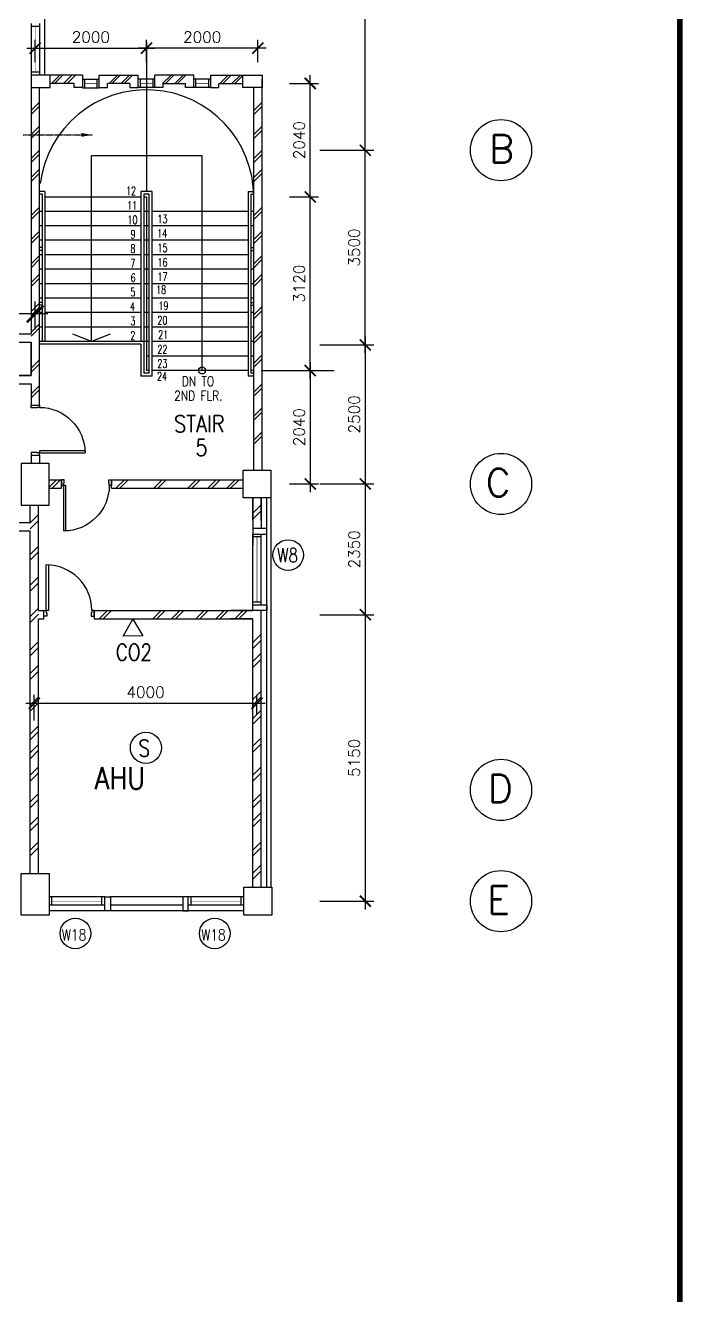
# Model space of a CAD drawing. Extents: x 2266480 to 2632177, y -858634 to -757244.
# Drawn here: x 2396344 to 2408147, y -791515 to -768681 of the extents above; entities that cross this region are included whole.
import ezdxf

# ---------------------------------------------------------------- set-up
doc = ezdxf.new("R2010")
doc.units = 0
doc.header["$LTSCALE"] = 10
doc.header["$MEASUREMENT"] = 0
doc.linetypes.add('DASHDOT', pattern=[1, 0.5, -0.25, 0, -0.25])
doc.linetypes.add('DIVIDE', pattern=[1.25, 0.5, -0.25, 0, -0.25, 0, -0.25])
doc.layers.get('0').update_dxf_attribs({"linetype": 'CONTINUOUS'})
doc.layers.get('DEFPOINTS').update_dxf_attribs({"linetype": 'CONTINUOUS'})
for name, color, linetype in [('-FF', 240, 'CONTINUOUS'), ('COL', 3, 'CONTINUOUS'), ('DIM', 7, 'CONTINUOUS'), ('DR', 7, 'CONTINUOUS'), ('GRID-T', 7, 'CONTINUOUS'), ('H', 1, 'CONTINUOUS'), ('hatch', 7, 'CONTINUOUS'), ('LINE', 7, 'CONTINUOUS'), ('PL', 5, 'CONTINUOUS'), ('stair', 7, 'CONTINUOUS'), ('T50', 4, 'CONTINUOUS'), ('WALL', 2, 'CONTINUOUS'), ('WIN', 5, 'CONTINUOUS'), ('WIN-T', 7, 'CONTINUOUS'), ('WP', 50, 'DIVIDE')]:
    doc.layers.add(name, color=color, linetype=linetype)
doc.styles.add('E', font='ROMANS.SHX', dxfattribs={"width": 0.9})
doc.styles.add('ROMANS', font='romans')
doc.styles.get("Standard").update_dxf_attribs({"font": 'ROMANS.SHX'})
doc.dimstyles.new('STANDARD$0', dxfattribs={"dimscale": 0, "dimtxt": 8, "dimasz": 6, "dimexe": 1, "dimexo": 1, "dimgap": 3, "dimtad": 1, "dimdec": 0, "dimlfac": -1, "dimrnd": 1, "dimzin": 0, "dimdsep": 46, "dimtxsty": 'Standard', "dimcen": 0, "dimclrd": 5, "dimclre": 250, "dimadec": 0, "dimazin": 0, "dimtfac": 1, "dimtdec": 4, "dimtofl": 0, "dimtmove": 0, "dimatfit": 3, "dimfxl": 1, "dimtolj": 1, "dimtzin": 0, "dimarcsym": 0})

# ---------------------------------------------------------------- blocks, each defined once
blk = doc.blocks.new('_ARCHTICK')
at = {"color": 0, "linetype": 'ByBlock', "const_width": 0.15}
blk.add_lwpolyline([(-0.5, -0.5), (0.5, 0.5)], dxfattribs=at)
blk = doc.blocks.new('*D298')
at = {"layer": 'DEFPOINTS', "color": 0, "transparency": 16777216}
for p in [(2401481, -779274), (2401481, -784424), (2402449, -784424)]:
    blk.add_point(p, dxfattribs=at)
at = {"layer": 'DIM', "color": 7, "lineweight": -2, "transparency": 16777216}
for p, q in [((2401631, -779274), (2402599, -779274)), ((2402449, -779124), (2402449, -784574)), ((2401631, -784424), (2402599, -784424))]:
    blk.add_line(p, q, dxfattribs=at)
at = {"layer": 'DIM', "color": 7, "lineweight": -2, "transparency": 16777216, "xscale": 200, "yscale": 200, "zscale": 200}
for p, rotation in [((2402449, -779274), 90), ((2402449, -784424), 270)]:
    blk.add_blockref('_ARCHTICK', p, dxfattribs=dict(at, rotation=rotation))
at = {"layer": 'DIM', "color": 7, "transparency": 16777216, "insert": (2402249, -781849), "char_height": 200, "attachment_point": 5, "rotation": 90, "style": 'ROMANS'}
blk.add_mtext('\\A1;5150', dxfattribs=at)
blk = doc.blocks.new('*D299')
at = {"layer": 'DEFPOINTS', "color": 0, "transparency": 16777216}
for p in [(2400940, -771764), (2401460, -771764), (2400940, -774884)]:
    blk.add_point(p, dxfattribs=at)
at = {"layer": 'DIM', "color": 7, "lineweight": -2, "transparency": 16777216}
for p, q in [((2401090, -771764), (2401610, -771764)), ((2401460, -775034), (2401460, -771614)), ((2401090, -774884), (2401610, -774884))]:
    blk.add_line(p, q, dxfattribs=at)
at = {"layer": 'DIM', "color": 7, "lineweight": -2, "transparency": 16777216, "xscale": 200, "yscale": 200, "zscale": 200}
for p, rotation in [((2401460, -771764), 90), ((2401460, -774884), 270)]:
    blk.add_blockref('_ARCHTICK', p, dxfattribs=dict(at, rotation=rotation))
at = {"layer": 'DIM', "color": 7, "transparency": 16777216, "insert": (2401260, -773324), "char_height": 200, "attachment_point": 5, "rotation": 90, "style": 'ROMANS'}
blk.add_mtext('\\A1;3120', dxfattribs=at)
blk = doc.blocks.new('*D300')
at = {"layer": 'DEFPOINTS', "color": 0, "transparency": 16777216}
for p in [(2400940, -769724), (2401460, -769724), (2400940, -771764)]:
    blk.add_point(p, dxfattribs=at)
at = {"layer": 'DIM', "color": 7, "lineweight": -2, "transparency": 16777216}
for p, q in [((2401090, -769724), (2401610, -769724)), ((2401460, -771914), (2401460, -769574)), ((2401090, -771764), (2401610, -771764))]:
    blk.add_line(p, q, dxfattribs=at)
at = {"layer": 'DIM', "color": 7, "lineweight": -2, "transparency": 16777216, "xscale": 200, "yscale": 200, "zscale": 200}
for p, rotation in [((2401460, -769724), 90), ((2401460, -771764), 270)]:
    blk.add_blockref('_ARCHTICK', p, dxfattribs=dict(at, rotation=rotation))
at = {"layer": 'DIM', "color": 7, "transparency": 16777216, "insert": (2401260, -770744), "char_height": 200, "attachment_point": 5, "rotation": 90, "style": 'ROMANS'}
blk.add_mtext('\\A1;2040', dxfattribs=at)
blk = doc.blocks.new('*D301')
at = {"layer": 'DEFPOINTS', "color": 0, "transparency": 16777216}
for p in [(2400940, -774884), (2400940, -776924), (2401460, -776924)]:
    blk.add_point(p, dxfattribs=at)
at = {"layer": 'DIM', "color": 7, "lineweight": -2, "transparency": 16777216}
for p, q in [((2401460, -774734), (2401460, -777074)), ((2401090, -774884), (2401610, -774884)), ((2401090, -776924), (2401610, -776924))]:
    blk.add_line(p, q, dxfattribs=at)
at = {"layer": 'DIM', "color": 7, "lineweight": -2, "transparency": 16777216, "xscale": 200, "yscale": 200, "zscale": 200}
for p, rotation in [((2401460, -774884), 90), ((2401460, -776924), 270)]:
    blk.add_blockref('_ARCHTICK', p, dxfattribs=dict(at, rotation=rotation))
at = {"layer": 'DIM', "color": 7, "transparency": 16777216, "insert": (2401260, -775904), "char_height": 200, "attachment_point": 5, "rotation": 90, "style": 'ROMANS'}
blk.add_mtext('\\A1;2040', dxfattribs=at)
blk = doc.blocks.new('*D302')
at = {"layer": 'DEFPOINTS', "color": 0, "transparency": 16777216}
for p in [(2401481, -774424), (2401481, -776924), (2402449, -776924)]:
    blk.add_point(p, dxfattribs=at)
at = {"layer": 'DIM', "color": 7, "lineweight": -2, "transparency": 16777216}
for p, q in [((2402449, -774274), (2402449, -777074)), ((2401631, -774424), (2402599, -774424)), ((2401631, -776924), (2402599, -776924))]:
    blk.add_line(p, q, dxfattribs=at)
at = {"layer": 'DIM', "color": 7, "lineweight": -2, "transparency": 16777216, "xscale": 200, "yscale": 200, "zscale": 200}
for p, rotation in [((2402449, -774424), 90), ((2402449, -776924), 270)]:
    blk.add_blockref('_ARCHTICK', p, dxfattribs=dict(at, rotation=rotation))
at = {"layer": 'DIM', "color": 7, "transparency": 16777216, "insert": (2402249, -775674), "char_height": 200, "attachment_point": 5, "rotation": 90, "style": 'ROMANS'}
blk.add_mtext('\\A1;2500', dxfattribs=at)
blk = doc.blocks.new('*D303')
at = {"layer": 'DEFPOINTS', "color": 0, "transparency": 16777216}
for p in [(2401481, -764924), (2402449, -764924), (2401481, -770924)]:
    blk.add_point(p, dxfattribs=at)
at = {"layer": 'DIM', "color": 7, "lineweight": -2, "transparency": 16777216}
for p, q in [((2401631, -764924), (2402599, -764924)), ((2402449, -771074), (2402449, -764774)), ((2401631, -770924), (2402599, -770924))]:
    blk.add_line(p, q, dxfattribs=at)
at = {"layer": 'DIM', "color": 7, "lineweight": -2, "transparency": 16777216, "xscale": 200, "yscale": 200, "zscale": 200}
for p, rotation in [((2402449, -764924), 90), ((2402449, -770924), 270)]:
    blk.add_blockref('_ARCHTICK', p, dxfattribs=dict(at, rotation=rotation))
at = {"layer": 'DIM', "color": 7, "transparency": 16777216, "insert": (2402249, -767924), "char_height": 200, "attachment_point": 5, "rotation": 90, "style": 'ROMANS'}
blk.add_mtext('\\A1;6000', dxfattribs=at)
blk = doc.blocks.new('*D304')
at = {"layer": 'DEFPOINTS', "color": 0, "transparency": 16777216}
for p in [(2401481, -770924), (2402449, -770924), (2401481, -774424)]:
    blk.add_point(p, dxfattribs=at)
at = {"layer": 'DIM', "color": 7, "lineweight": -2, "transparency": 16777216}
for p, q in [((2402449, -774574), (2402449, -770774)), ((2401631, -770924), (2402599, -770924)), ((2401631, -774424), (2402599, -774424))]:
    blk.add_line(p, q, dxfattribs=at)
at = {"layer": 'DIM', "color": 7, "lineweight": -2, "transparency": 16777216, "xscale": 200, "yscale": 200, "zscale": 200}
for p, rotation in [((2402449, -770924), 90), ((2402449, -774424), 270)]:
    blk.add_blockref('_ARCHTICK', p, dxfattribs=dict(at, rotation=rotation))
at = {"layer": 'DIM', "color": 7, "transparency": 16777216, "insert": (2402249, -772674), "char_height": 200, "attachment_point": 5, "rotation": 90, "style": 'ROMANS'}
blk.add_mtext('\\A1;3500', dxfattribs=at)
blk = doc.blocks.new('*D124')
at = {"layer": 'DEFPOINTS', "color": 0, "transparency": 16777216}
for p in [(2401481, -776924), (2401481, -779274), (2402449, -779274)]:
    blk.add_point(p, dxfattribs=at)
at = {"layer": 'DIM', "color": 7, "lineweight": -2, "transparency": 16777216}
for p, q in [((2402449, -776774), (2402449, -779424)), ((2401631, -776924), (2402599, -776924)), ((2401631, -779274), (2402599, -779274))]:
    blk.add_line(p, q, dxfattribs=at)
at = {"layer": 'DIM', "color": 7, "lineweight": -2, "transparency": 16777216, "xscale": 200, "yscale": 200, "zscale": 200}
for p, rotation in [((2402449, -776924), 90), ((2402449, -779274), 270)]:
    blk.add_blockref('_ARCHTICK', p, dxfattribs=dict(at, rotation=rotation))
at = {"layer": 'DIM', "color": 7, "transparency": 16777216, "insert": (2402249, -778099), "char_height": 200, "attachment_point": 5, "rotation": 90, "style": 'ROMANS'}
blk.add_mtext('\\A1;2350', dxfattribs=at)
blk = doc.blocks.new('*D162')
at = {"layer": 'DEFPOINTS', "color": 0, "transparency": 16777216}
for p in [(2398519, -769091), (2398519, -769494), (2400519, -769494)]:
    blk.add_point(p, dxfattribs=at)
at = {"layer": 'DIM', "color": 7, "lineweight": -2, "transparency": 16777216}
for p, q in [((2398519, -769344), (2398519, -768941)), ((2400519, -769344), (2400519, -768941)), ((2400669, -769091), (2398369, -769091))]:
    blk.add_line(p, q, dxfattribs=at)
at = {"layer": 'DIM', "color": 7, "lineweight": -2, "transparency": 16777216, "xscale": 200, "yscale": 200, "zscale": 200}
for p, rotation in [((2398519, -769091), 180.0000000117394), ((2400519, -769091), 1.173932950848666e-08)]:
    blk.add_blockref('_ARCHTICK', p, dxfattribs=dict(at, rotation=rotation))
at = {"layer": 'DIM', "color": 7, "transparency": 16777216, "insert": (2399519, -768891), "char_height": 200, "attachment_point": 5, "rotation": 0, "style": 'ROMANS'}
blk.add_mtext('\\A1;2000', dxfattribs=at)
blk = doc.blocks.new('*D163')
at = {"layer": 'DEFPOINTS', "color": 0, "transparency": 16777216}
for p in [(2398519, -769091), (2396519, -769494), (2398519, -769494)]:
    blk.add_point(p, dxfattribs=at)
at = {"layer": 'DIM', "color": 7, "lineweight": -2, "transparency": 16777216}
for p, q in [((2396519, -769344), (2396519, -768941)), ((2398519, -769344), (2398519, -768941)), ((2396369, -769091), (2398669, -769091))]:
    blk.add_line(p, q, dxfattribs=at)
at = {"layer": 'DIM', "color": 7, "lineweight": -2, "transparency": 16777216, "xscale": 200, "yscale": 200, "zscale": 200, "rotation": 180}
blk.add_blockref('_ARCHTICK', (2396519, -769091), dxfattribs=at)
at = {"layer": 'DIM', "color": 7, "lineweight": -2, "transparency": 16777216, "xscale": 200, "yscale": 200, "zscale": 200}
blk.add_blockref('_ARCHTICK', (2398519, -769091), dxfattribs=at)
at = {"layer": 'DIM', "color": 7, "transparency": 16777216, "insert": (2397519, -768891), "char_height": 200, "attachment_point": 5, "style": 'ROMANS'}
blk.add_mtext('\\A1;2000', dxfattribs=at)
blk = doc.blocks.new('d900-1b1')
at = {"layer": 'DR'}
for p, q in [((40, 100), (40, 920)), ((80, 919), (80, 100)), ((0, 0), (0, 100)), ((0, 100), (40, 100)), ((50, 0), (0, 0)), ((80, 100), (40, 100)), ((40, 100), (40, 60)), ((40, 60), (50, 60)), ((50, 60), (50, 0)), ((860, 60), (850, 60)), ((850, 60), (850, 0)), ((850, 0), (900, 0)), ((860, 100), (860, 60)), ((900, 100), (860, 100)), ((900, 0), (900, 100))]:
    blk.add_line(p, q, dxfattribs=at)
blk.add_arc((40, 100), 820, 0, 90, dxfattribs=at)
blk = doc.blocks.new('*D227')
at = {"layer": 'DEFPOINTS', "color": 0, "transparency": 16777216}
for p in [(2396502, -780868), (2396502, -781325), (2400502, -781211)]:
    blk.add_point(p, dxfattribs=at)
at = {"layer": 'DIM', "color": 7, "lineweight": -2, "transparency": 16777216}
for p, q in [((2400652, -780868), (2396352, -780868)), ((2396502, -781175), (2396502, -780718)), ((2400502, -781061), (2400502, -780718))]:
    blk.add_line(p, q, dxfattribs=at)
at = {"layer": 'DIM', "color": 7, "lineweight": -2, "transparency": 16777216, "xscale": 200, "yscale": 200, "zscale": 200, "rotation": 180}
blk.add_blockref('_ARCHTICK', (2396502, -780868), dxfattribs=at)
at = {"layer": 'DIM', "color": 7, "lineweight": -2, "transparency": 16777216, "xscale": 200, "yscale": 200, "zscale": 200}
blk.add_blockref('_ARCHTICK', (2400502, -780868), dxfattribs=at)
at = {"layer": 'DIM', "color": 7, "transparency": 16777216, "insert": (2398502, -780668), "char_height": 200, "attachment_point": 5, "style": 'ROMANS'}
blk.add_mtext('\\A1;4000', dxfattribs=at)
blk = doc.blocks.new('DR-900-B')
at = {"layer": 'DR'}
for p, q in [((0, 900), (-150, 900)), ((-150, 900), (-150, 860)), ((-150, 860), (-110, 860)), ((-110, 860), (-110, 850)), ((-110, 850), (0, 850)), ((0, 850), (0, 900)), ((-150, 40), (-970, 40)), ((-969, 80), (-150, 80)), ((-150, 80), (-150, 40)), ((-150, 40), (-110, 40)), ((-150, 0), (-150, 40)), ((0, 0), (-150, 0)), ((-110, 50), (0, 50)), ((-110, 40), (-110, 50)), ((0, 50), (0, 0))]:
    blk.add_line(p, q, dxfattribs=at)
blk.add_arc((-150, 40), 820, 90, 180, dxfattribs=at)
blk = doc.blocks.new('*D458')
at = {"layer": 'DEFPOINTS', "color": 0, "transparency": 16777216}
for p in [(2394369, -773868), (2394369, -774374), (2396519, -774374)]:
    blk.add_point(p, dxfattribs=at)
at = {"layer": 'DIM', "color": 7, "lineweight": -2, "transparency": 16777216}
for p, q in [((2394369, -774149), (2394369, -773643)), ((2396519, -774149), (2396519, -773643)), ((2396744, -773868), (2394144, -773868))]:
    blk.add_line(p, q, dxfattribs=at)
at = {"layer": 'DIM', "color": 7, "lineweight": -2, "transparency": 16777216, "xscale": 300, "yscale": 300, "zscale": 300, "rotation": 180}
blk.add_blockref('_ARCHTICK', (2394369, -773868), dxfattribs=at)
at = {"layer": 'DIM', "color": 7, "lineweight": -2, "transparency": 16777216, "xscale": 300, "yscale": 300, "zscale": 300}
blk.add_blockref('_ARCHTICK', (2396519, -773868), dxfattribs=at)
at = {"layer": 'DIM', "color": 7, "transparency": 16777216, "insert": (2395444, -773568), "char_height": 300, "attachment_point": 5, "style": 'ROMANS'}
blk.add_mtext('\\A1;2150', dxfattribs=at)
blk = doc.blocks.new('A$C158D7994')
at = {"layer": 'WP', "linetype": 'DASHDOT'}
blk.add_line((70860, -1075), (72104, -1075), dxfattribs=at)
blk.add_solid([(71904, -1042), (71904, -1109), (72104, -1075)], dxfattribs=at)
blk = doc.blocks.new('SMOKE DETECTOR')
at = {"layer": '-FF'}
blk.add_circle((0, 0), 280, dxfattribs=at)
at = {"layer": '-FF', "color": 3, "style": 'E', "width": 0.8}
blk.add_text('S', height=300, dxfattribs=at).set_placement((-132, -156))

msp = doc.modelspace()

# ---------------------------------------------------------------- linework, layer by layer
at = {"layer": '-FF', "color": 0}
msp.add_lwpolyline([(2398450.6, -779657.4), (2398097.8, -779661.5), (2398270.6, -779353.9)], close=True, dxfattribs=at)
at = {"color": 0}
for p, q in [((2396694.4, -769574.1), (2396694.4, -765174.1)), ((2400677.4, -784174.1), (2400677.4, -777174.1)), ((2400269.4, -784599.1), (2396769.4, -784599.1))]:
    msp.add_line(p, q, dxfattribs=at)
at = {"layer": 'COL', "color": 0}
for points in [[(2396787.4, -769574.1), (2396444.4, -769574.1), (2396444.4, -769799.1), (2396787.4, -769799.1)], [(2396787.4, -769574.1), (2396444.4, -769574.1), (2396444.4, -769799.1), (2396787.4, -769799.1)], [(2400251.4, -769574.1), (2400594.4, -769574.1), (2400594.4, -769799.1), (2400251.4, -769799.1)], [(2396769.4, -777307.2), (2396769.4, -776557.2), (2396269.4, -776557.2), (2396269.4, -777307.2)], [(2400252.4, -776674.1), (2400752.4, -776674.1), (2400752.4, -777174.1), (2400252.4, -777174.1)], [(2396269.4, -784674.1), (2396269.4, -783924.1), (2396769.4, -783924.1), (2396769.4, -784674.1)], [(2400269.4, -784174.1), (2400769.4, -784174.1), (2400769.4, -784674.1), (2400269.4, -784674.1)]]:
    msp.add_lwpolyline(points, close=True, dxfattribs=at)
at = {"layer": 'GRID-T', "color": 0}
for centre in [(2404886, -770924.1), (2404886, -776924.1), (2404886, -782424.1), (2404886, -784424.1)]:
    msp.add_circle(centre, 550, dxfattribs=at)
at = {"layer": 'H', "color": 0}
for p, q in [((2396813.4, -769724.1), (2396963.4, -769574.1)), ((2396865, -769724.1), (2397015, -769574.1)), ((2397030.1, -769726.3), (2397180.1, -769576.3)), ((2397091.9, -769726.3), (2397241.9, -769576.3)), ((2397846.6, -769724.1), (2397996.6, -769574.1)), ((2397898.2, -769724.1), (2398048.2, -769574.1)), ((2398063.3, -769726.3), (2398213.3, -769576.3)), ((2398114.9, -769726.3), (2398264.9, -769576.3)), ((2398809.1, -769724.1), (2398959.1, -769574.1)), ((2398860.7, -769724.1), (2399010.7, -769574.1)), ((2399025.8, -769726.3), (2399175.8, -769576.3)), ((2399077.4, -769726.3), (2399227.4, -769576.3)), ((2399837.7, -769724.1), (2399987.7, -769574.1)), ((2399889.4, -769724.1), (2400039.4, -769574.1)), ((2400054.4, -769726.3), (2400204.4, -769576.3)), ((2400106.1, -769726.3), (2400256.1, -769576.3)), ((2396901.5, -776849.1), (2396769.4, -776981.2)), ((2396972.2, -776849.1), (2396822.2, -776999.1)), ((2398120.7, -776849.1), (2397970.7, -776999.1)), ((2398191.4, -776849.1), (2398041.4, -776999.1)), ((2398799, -776849.1), (2398649, -776999.1)), ((2398869.7, -776849.1), (2398719.7, -776999.1)), ((2399412.2, -776849.1), (2399262.2, -776999.1)), ((2399482.9, -776849.1), (2399332.9, -776999.1)), ((2397820.6, -779199.1), (2397670.6, -779349.1)), ((2397891.3, -779199.1), (2397741.3, -779349.1)), ((2399556.1, -779199.1), (2399406.1, -779349.1)), ((2399626.8, -779199.1), (2399476.8, -779349.1))]:
    msp.add_line(p, q, dxfattribs=at)
at = {"layer": 'hatch', "color": 0}
for p, q in [((2396594.4, -770058.6), (2396444.4, -770208.6)), ((2396594.4, -770130.2), (2396444.4, -770280.2)), ((2400594.4, -770058.6), (2400444.4, -770208.6)), ((2400594.4, -770130.2), (2400444.4, -770280.2)), ((2396594.4, -770492.6), (2396444.4, -770642.6)), ((2396594.4, -770564.2), (2396444.4, -770714.2)), ((2400594.4, -770492.6), (2400444.4, -770642.6)), ((2400594.4, -770564.2), (2400444.4, -770714.2)), ((2396594.4, -770925.5), (2396444.4, -771075.5)), ((2396594.4, -770997.1), (2396444.4, -771147.1)), ((2400594.4, -770925.5), (2400444.4, -771075.5)), ((2400594.4, -770997.1), (2400444.4, -771147.1)), ((2396594.4, -771266.3), (2396444.4, -771416.3)), ((2400594.4, -771266.3), (2400444.4, -771416.3)), ((2396594.4, -771337.9), (2396444.4, -771487.9)), ((2400594.4, -771337.9), (2400444.4, -771487.9)), ((2396594.4, -771947.6), (2396444.4, -772097.6)), ((2400594.4, -771947.6), (2400444.4, -772097.6)), ((2396594.4, -772019.2), (2396444.4, -772169.2)), ((2400594.4, -772019.2), (2400444.4, -772169.2)), ((2396594.4, -772381.6), (2396444.4, -772531.6)), ((2396594.4, -772453.2), (2396444.4, -772603.2)), ((2400594.4, -772381.6), (2400444.4, -772531.6)), ((2400594.4, -772453.2), (2400444.4, -772603.2)), ((2396594.4, -772814.5), (2396444.4, -772964.5)), ((2396594.4, -772886.1), (2396444.4, -773036.1)), ((2400594.4, -772814.5), (2400444.4, -772964.5)), ((2400594.4, -772886.1), (2400444.4, -773036.1)), ((2396594.4, -773155.3), (2396444.4, -773305.3)), ((2400594.4, -773155.3), (2400444.4, -773305.3)), ((2396594.4, -773226.9), (2396444.4, -773376.9)), ((2400594.4, -773226.9), (2400444.4, -773376.9)), ((2396594.4, -773672.2), (2396444.4, -773822.2)), ((2396594.4, -773743.8), (2396444.4, -773893.8)), ((2400594.4, -773735.6), (2400444.4, -773885.6)), ((2400594.4, -773807.2), (2400444.4, -773957.2)), ((2396594.4, -774048.3), (2396444.4, -774198.3)), ((2396594.4, -774119.9), (2396444.4, -774269.9)), ((2400594.4, -774169.6), (2400444.4, -774319.6)), ((2400594.4, -774241.2), (2400444.4, -774391.2)), ((2396594.4, -774691.8), (2396444.4, -774841.8)), ((2400594.4, -774602.5), (2400444.4, -774752.5)), ((2400594.4, -774674.1), (2400444.4, -774824.1)), ((2396594.4, -774763.4), (2396444.4, -774913.4)), ((2396594.4, -775154.9), (2396444.4, -775304.9)), ((2400594.4, -775122.6), (2400444.4, -775272.6)), ((2400594.4, -775194.2), (2400444.4, -775344.2)), ((2396594.4, -775226.6), (2396444.4, -775376.6)), ((2400594.4, -775556.6), (2400444.4, -775706.6)), ((2400594.4, -775628.2), (2400444.4, -775778.2)), ((2400594.4, -775989.5), (2400444.4, -776139.5)), ((2400594.4, -776061.1), (2400444.4, -776211.1)), ((2399772.4, -776849.1), (2399622.4, -776999.1)), ((2399844, -776849.1), (2399694, -776999.1)), ((2400108.8, -776849.1), (2399958.8, -776999.1)), ((2400180.4, -776849.1), (2400030.4, -776999.1)), ((2396577.4, -777473.3), (2396427.4, -777623.3)), ((2400427.4, -777449.1), (2400577.4, -777299.1)), ((2400427.4, -777555.2), (2400577.4, -777405.2)), ((2396577.4, -777579.3), (2396427.4, -777729.3)), ((2396577.4, -778041), (2396427.4, -778191)), ((2396577.4, -778147.1), (2396427.4, -778297.1)), ((2396577.4, -778596.2), (2396427.4, -778746.2)), ((2396577.4, -778702.3), (2396427.4, -778852.3)), ((2396577.4, -779158.8), (2396427.4, -779308.8)), ((2396577.4, -779264.9), (2396427.4, -779414.9)), ((2398780.8, -779199.1), (2398630.8, -779349.1)), ((2398852.5, -779199.1), (2398702.5, -779349.1)), ((2399117.2, -779199.1), (2398967.2, -779349.1)), ((2399188.9, -779199.1), (2399038.9, -779349.1)), ((2399916.3, -779199.1), (2399766.3, -779349.1)), ((2399987.9, -779199.1), (2399837.9, -779349.1)), ((2400252.7, -779199.1), (2400102.7, -779349.1)), ((2400324.3, -779199.1), (2400174.3, -779349.1)), ((2396577.4, -779758.1), (2396427.4, -779908.1)), ((2400577.4, -779626.4), (2400427.4, -779776.4)), ((2400577.4, -779732.4), (2400427.4, -779882.4)), ((2396577.4, -779864.2), (2396427.4, -780014.2)), ((2400577.4, -779968), (2400427.4, -780118)), ((2396577.4, -780184.5), (2396427.4, -780334.5)), ((2400577.4, -780074.1), (2400427.4, -780224.1)), ((2396577.4, -780290.6), (2396427.4, -780440.6)), ((2400577.4, -780647), (2400427.4, -780797)), ((2396577.4, -780750.9), (2396427.4, -780900.9)), ((2396577.4, -780856.9), (2396427.4, -781006.9)), ((2400577.4, -780753.1), (2400427.4, -780903.1)), ((2400577.4, -780988.7), (2400427.4, -781138.7)), ((2400577.4, -781094.8), (2400427.4, -781244.8)), ((2396577.4, -781270), (2396427.4, -781420)), ((2396577.4, -781376.1), (2396427.4, -781526.1)), ((2396577.4, -781606.6), (2396427.4, -781756.6)), ((2400577.4, -781489.9), (2400427.4, -781639.9)), ((2400577.4, -781595.9), (2400427.4, -781745.9)), ((2396577.4, -781712.7), (2396427.4, -781862.7)), ((2396577.4, -782009), (2396427.4, -782159)), ((2400577.4, -782009), (2400427.4, -782159)), ((2396577.4, -782115.1), (2396427.4, -782265.1)), ((2400577.4, -782115.1), (2400427.4, -782265.1)), ((2396577.4, -782490.9), (2396427.4, -782640.9)), ((2400577.4, -782490.9), (2400427.4, -782640.9)), ((2396577.4, -782597), (2396427.4, -782747)), ((2400577.4, -782597), (2400427.4, -782747)), ((2396577.4, -782902.6), (2396427.4, -783052.6)), ((2400577.4, -782832.6), (2400427.4, -782982.6)), ((2400577.4, -782938.6), (2400427.4, -783088.6)), ((2396577.4, -783008.7), (2396427.4, -783158.7)), ((2396427.4, -783505.1), (2396577.4, -783355.1)), ((2400427.4, -783505.1), (2400577.4, -783355.1)), ((2396427.4, -783611.2), (2396577.4, -783461.2)), ((2400427.4, -783611.2), (2400577.4, -783461.2)), ((2400427.4, -783923.1), (2400577.4, -783773.1)), ((2400427.4, -784029.2), (2400577.4, -783879.2))]:
    msp.add_line(p, q, dxfattribs=at)
at = {"layer": 'LINE', "color": 0}
msp.add_line((2400752.4, -777174.1), (2400752.4, -784174.1), dxfattribs=at)
at = {"layer": 'PL', "color": 0}
for p, q in [((2397369.4, -769649.1), (2397669.4, -769649.1)), ((2397407.4, -769649.1), (2397407.4, -769799.1)), ((2398669.4, -769649.1), (2398369.4, -769649.1)), ((2398407.4, -769649.1), (2398407.4, -769799.1)), ((2398631.4, -769649.1), (2398631.4, -769799.1)), ((2399669.4, -769649.1), (2399369.4, -769649.1)), ((2399631.4, -769649.1), (2399631.4, -769799.1)), ((2397369.4, -769800.5), (2397669.4, -769800.5)), ((2398669.4, -769799.1), (2398369.4, -769799.1)), ((2399669.4, -769799.1), (2399369.4, -769799.1))]:
    msp.add_line(p, q, dxfattribs=at)
at = {"layer": 'PL', "color": 0, "ltscale": 2, "const_width": 100}
msp.add_lwpolyline([(2337081.9, -847288.2), (2408097.1, -847288.2), (2408097.1, -757293.9), (2337081.9, -757293.9)], close=True, dxfattribs=at)
at = {"layer": 'stair', "color": 0}
for p, q in [((2398519.4, -768990.6), (2398519.4, -771664.1)), ((2397531.9, -774364.1), (2397531.9, -771028)), ((2399516, -771028), (2397531.9, -771028)), ((2399516, -774884.1), (2399516, -771028)), ((2396694.4, -771664.1), (2396594.4, -771664.1)), ((2396644.4, -771714.1), (2396594.4, -771714.1)), ((2396644.4, -771714.1), (2396644.4, -774364.1)), ((2396694.4, -771664.1), (2396694.4, -774364.1)), ((2396694.4, -771764.1), (2398419.4, -771764.1)), ((2398419.4, -771664.1), (2398419.4, -774364.1)), ((2398619.4, -771664.1), (2398419.4, -771664.1)), ((2398469.4, -771714.1), (2398469.4, -774364.1)), ((2398569.4, -771714.1), (2398469.4, -771714.1)), ((2398469.4, -771764.1), (2398519.4, -771764.1)), ((2398519.4, -771764.1), (2398519.4, -773563.4)), ((2398519.4, -771764.1), (2398519.4, -774884.1)), ((2398569.4, -774934.1), (2398569.4, -771714.1)), ((2398619.4, -774984.1), (2398619.4, -771664.1)), ((2400344.4, -771664.1), (2400444.4, -771664.1)), ((2400344.4, -771664.1), (2400344.4, -774984.1)), ((2400394.4, -771714.1), (2400444.4, -771714.1)), ((2400394.4, -771714.1), (2400394.4, -774934.1)), ((2396644.4, -772024.1), (2396594.4, -772024.1)), ((2398419.4, -772024.1), (2396694.4, -772024.1)), ((2398519.4, -772024.1), (2398469.4, -772024.1)), ((2398569.4, -772024.1), (2398519.4, -772024.1)), ((2398569.4, -772024.1), (2398519.4, -772024.1)), ((2400344.4, -772024.1), (2398619.4, -772024.1)), ((2400444.4, -772024.1), (2400394.4, -772024.1)), ((2396644.4, -772284.1), (2396594.4, -772284.1)), ((2398419.4, -772284.1), (2396694.4, -772284.1)), ((2398519.4, -772284.1), (2398469.4, -772284.1)), ((2398569.4, -772284.1), (2398519.4, -772284.1)), ((2398569.4, -772284.1), (2398519.4, -772284.1)), ((2400344.4, -772284.1), (2398619.4, -772284.1)), ((2400444.4, -772284.1), (2400394.4, -772284.1)), ((2396644.4, -772544.1), (2396594.4, -772544.1)), ((2396644.4, -772675.8), (2396594.4, -772675.8)), ((2398419.4, -772544.1), (2396694.4, -772544.1)), ((2398519.4, -772544.1), (2398469.4, -772544.1)), ((2398569.4, -772544.1), (2398519.4, -772544.1)), ((2398569.4, -772544.1), (2398519.4, -772544.1)), ((2400344.4, -772544.1), (2398619.4, -772544.1)), ((2400394.4, -772675.8), (2400444.4, -772675.8)), ((2396644.4, -772725.8), (2396594.4, -772725.8)), ((2396644.4, -772804.1), (2396594.4, -772804.1)), ((2398419.4, -772804.1), (2396694.4, -772804.1)), ((2398519.4, -772804.1), (2398469.4, -772804.1)), ((2398569.4, -772804.1), (2398519.4, -772804.1)), ((2398569.4, -772804.1), (2398519.4, -772804.1)), ((2400344.4, -772804.1), (2398619.4, -772804.1)), ((2400394.4, -772725.8), (2400444.4, -772725.8)), ((2396644.4, -773064.1), (2396594.4, -773064.1)), ((2398419.4, -773064.1), (2396694.4, -773064.1)), ((2398519.4, -773064.1), (2398469.4, -773064.1)), ((2398569.4, -773064.1), (2398519.4, -773064.1)), ((2398569.4, -773064.1), (2398519.4, -773064.1)), ((2400344.4, -773064.1), (2398619.4, -773064.1)), ((2400444.4, -773064.1), (2400394.4, -773064.1)), ((2396644.4, -773324.1), (2396594.4, -773324.1)), ((2398419.4, -773324.1), (2396694.4, -773324.1)), ((2398519.4, -773324.1), (2398469.4, -773324.1)), ((2398569.4, -773324.1), (2398519.4, -773324.1)), ((2398569.4, -773324.1), (2398523.8, -773324.1)), ((2400344.4, -773324.1), (2398619.4, -773324.1)), ((2400444.4, -773324.1), (2400394.4, -773324.1)), ((2396644.4, -773584.1), (2396594.4, -773584.1)), ((2398419.4, -773584.1), (2396694.4, -773584.1)), ((2398569.4, -773584.1), (2398519.4, -773584.1)), ((2400344.4, -773584.1), (2398619.4, -773584.1)), ((2400444.4, -773584.1), (2400394.4, -773584.1)), ((2396644.4, -773662.4), (2396594.4, -773662.4)), ((2396644.4, -773712.4), (2396594.4, -773712.4)), ((2400394.4, -773662.4), (2400444.4, -773662.4)), ((2400394.4, -773712.4), (2400444.4, -773712.4)), ((2396644.4, -773844.1), (2396594.4, -773844.1)), ((2398419.4, -773844.1), (2396694.4, -773844.1)), ((2398519.4, -773844.1), (2398469.4, -773844.1)), ((2398519.4, -773844.1), (2398469.4, -773844.1)), ((2398569.4, -773844.1), (2398519.4, -773844.1)), ((2400344.4, -773844.1), (2398619.4, -773844.1)), ((2400444.4, -773844.1), (2400394.4, -773844.1)), ((2396644.4, -774104.1), (2396594.4, -774104.1)), ((2398419.4, -774104.1), (2396694.4, -774104.1)), ((2398519.4, -774104.1), (2398469.4, -774104.1)), ((2398519.4, -774104.1), (2398469.4, -774104.1)), ((2398569.4, -774104.1), (2398519.4, -774104.1)), ((2400344.4, -774104.1), (2398619.4, -774104.1)), ((2400444.4, -774104.1), (2400394.4, -774104.1)), ((2398469.4, -774364.1), (2396594.4, -774364.1)), ((2398419.4, -774414.1), (2396594.4, -774414.1)), ((2398419.4, -774364.1), (2396694.4, -774364.1)), ((2398419.4, -774414.1), (2398419.4, -774984.1)), ((2398569.4, -774364.1), (2398469.4, -774364.1)), ((2398469.4, -774364.1), (2398469.4, -774934.1)), ((2400344.4, -774364.1), (2398619.4, -774364.1)), ((2400444.4, -774364.1), (2400394.4, -774364.1)), ((2398569.4, -774624.1), (2398519.4, -774624.1)), ((2400344.4, -774624.1), (2398619.4, -774624.1)), ((2400444.4, -774624.1), (2400394.4, -774624.1)), ((2398619.4, -774984.1), (2398419.4, -774984.1)), ((2398569.4, -774934.1), (2398469.4, -774934.1)), ((2398569.4, -774884.1), (2398519.4, -774884.1)), ((2400344.4, -774884.1), (2398619.4, -774884.1)), ((2400444.4, -774984.1), (2400344.4, -774984.1)), ((2400444.4, -774884.1), (2400394.4, -774884.1)), ((2400444.4, -774934.1), (2400394.4, -774934.1)), ((2400577.4, -774884.1), (2401890.2, -774884.1))]:
    msp.add_line(p, q, dxfattribs=at)
msp.add_lwpolyline([(2397869, -774229.4), (2397531.9, -774364.1), (2397194.8, -774229.4)], dxfattribs=at)
msp.add_circle((2399516, -774884.1), 62.5, dxfattribs=at)
msp.add_arc((2398519.4, -771764.1), 1925, 360, 172.83802, dxfattribs=at)
at = {"layer": 'WALL', "color": 0}
for p, q in [((2397369.4, -769574.1), (2396787.4, -769574.1)), ((2397219.4, -769724.1), (2396787.4, -769724.1)), ((2397219.4, -769799.1), (2397219.4, -769724.1)), ((2397369.4, -769574.1), (2397369.4, -769799.1)), ((2397669.4, -769574.1), (2398369.4, -769574.1)), ((2397669.4, -769799.1), (2397669.4, -769574.1)), ((2397819.4, -769799.1), (2397819.4, -769724.1)), ((2398219.4, -769724.1), (2397819.4, -769724.1)), ((2398219.4, -769724.1), (2398219.4, -769799.1)), ((2399369.4, -769574.1), (2398669.4, -769574.1)), ((2398819.4, -769724.1), (2399219.4, -769724.1)), ((2398819.4, -769799.1), (2398819.4, -769724.1)), ((2399219.4, -769799.1), (2399219.4, -769724.1)), ((2399369.4, -769799.1), (2399369.4, -769574.1)), ((2399669.4, -769574.1), (2399669.4, -769799.1)), ((2399669.4, -769574.1), (2400251.4, -769574.1)), ((2399819.4, -769799.1), (2399819.4, -769724.1)), ((2400594.4, -776674.1), (2400594.4, -769649.1)), ((2396594.4, -775507.2), (2396594.4, -769799.1)), ((2397369.4, -769799.1), (2397219.4, -769799.1)), ((2397669.4, -769799.1), (2397819.4, -769799.1)), ((2399369.4, -769799.1), (2399219.4, -769799.1)), ((2399669.4, -769799.1), (2399819.4, -769799.1)), ((2400444.4, -776674.1), (2400444.4, -769799.1)), ((2394294.4, -774224.1), (2396444.4, -774224.1)), ((2394444.4, -774374.1), (2396444.4, -774374.1)), ((2396444.4, -774949.1), (2396444.4, -774374.1)), ((2396444.4, -774374.1), (2396444.4, -774974.1)), ((2396444.4, -774949.1), (2396444.4, -774374.1)), ((2396444.4, -774374.1), (2396444.4, -774974.1)), ((2396427.4, -774974.1), (2396026.3, -774974.1)), ((2396043.3, -774974.1), (2396444.4, -774974.1)), ((2396444.4, -774946.6), (2396444.4, -774974.1)), ((2396444.4, -774946.6), (2396444.4, -774974.1)), ((2396043.3, -775124.1), (2396444.4, -775124.1)), ((2396769.4, -776849.1), (2396989.9, -776849.1)), ((2396769.4, -776999.1), (2396989.9, -776999.1)), ((2397889.9, -776849.1), (2400252.4, -776849.1)), ((2397889.9, -776999.1), (2400252.4, -776999.1)), ((2400427.4, -777574.1), (2400427.4, -777174.1)), ((2400427.4, -777174.1), (2400427.4, -778024.1)), ((2400577.4, -777574.1), (2400577.4, -777174.1)), ((2400577.4, -777174.1), (2400577.4, -777724.1)), ((2396427.4, -777624.9), (2396427.4, -777307.2)), ((2396577.4, -779199.1), (2396577.4, -777307.2)), ((2396427.4, -777624.9), (2395054.6, -777624.9)), ((2396427.4, -777774.9), (2395054.6, -777774.9)), ((2396427.4, -783924.1), (2396427.4, -777774.9)), ((2396577.4, -779199.1), (2396677.4, -779199.1)), ((2396677.4, -779349.1), (2396677.4, -779199.1)), ((2397577.4, -779199.1), (2400427.4, -779199.1)), ((2397577.4, -779199.1), (2397577.4, -779349.1)), ((2400427.4, -779199.1), (2400026.3, -779199.1)), ((2400577.4, -784174.1), (2400577.4, -779199.1)), ((2396577.4, -783924.1), (2396577.4, -779349.1)), ((2396577.4, -779349.1), (2396677.4, -779349.1)), ((2397577.4, -779349.1), (2397677.4, -779349.1)), ((2397577.4, -779349.1), (2400427.4, -779349.1)), ((2397588.8, -779349.1), (2397677.4, -779349.1)), ((2400427.4, -779349.1), (2400026.3, -779349.1)), ((2400427.4, -780249.1), (2400427.4, -779349.1)), ((2400427.4, -784174.1), (2400427.4, -779649.1))]:
    msp.add_line(p, q, dxfattribs=at)
for points in [[(2398219.4, -769799.1), (2398369.4, -769799.1), (2398369.4, -769574.1)], [(2398819.4, -769799.1), (2398669.4, -769799.1), (2398669.4, -769574.1)], [(2399819.4, -769724.1), (2400251.4, -769724.1)], [(2396444.4, -769799.1), (2396444.4, -774224.1)], [(2396444.4, -774374.1), (2396444.4, -774974.1)], [(2396444.4, -775124.1), (2396444.4, -775507.2)], [(2396444.4, -775507.2), (2396594.4, -775507.2)], [(2396444.4, -776407.2), (2396444.4, -776557.2)], [(2396594.4, -776407.2), (2396594.4, -776557.2)], [(2396989.9, -776999.1), (2396989.9, -776849.1)], [(2397889.9, -776999.1), (2397889.9, -776849.1)]]:
    msp.add_lwpolyline(points, dxfattribs=at)
for points in [[(2400677.4, -777724.1), (2400427.4, -777724.1), (2400427.4, -777824.1), (2400677.4, -777824.1)], [(2400677.4, -779199.1), (2400427.4, -779199.1), (2400427.4, -779099.1), (2400677.4, -779099.1)], [(2397769.4, -784599.1), (2397769.4, -784349.1), (2397869.4, -784349.1), (2397869.4, -784599.1)], [(2399269.4, -784599.1), (2399269.4, -784349.1), (2399169.4, -784349.1), (2399169.4, -784599.1)]]:
    msp.add_lwpolyline(points, close=True, dxfattribs=at)
at = {"layer": 'WIN', "color": 0}
for p, q in [((2396444.4, -768649.1), (2396444.4, -769574.1)), ((2396594.4, -768699.1), (2396444.4, -768699.1)), ((2396594.4, -768649.1), (2396594.4, -769574.1)), ((2396594.4, -769524.1), (2396444.4, -769524.1)), ((2397631.4, -769799.1), (2397631.4, -769649.1)), ((2399219.4, -769799.1), (2399219.4, -769724.1)), ((2399407.4, -769799.1), (2399407.4, -769649.1)), ((2400427.4, -779099.1), (2400427.4, -777824.1)), ((2400577.4, -777874.1), (2400427.4, -777874.1)), ((2400577.4, -779099.1), (2400577.4, -777824.1)), ((2400577.4, -779049.1), (2400427.4, -779049.1)), ((2397769.4, -784349.1), (2396769.4, -784349.1)), ((2397769.4, -784499.1), (2396769.4, -784499.1)), ((2396819.4, -784499.1), (2396819.4, -784349.1)), ((2397719.4, -784499.1), (2397719.4, -784349.1)), ((2400269.4, -784349.1), (2397869.4, -784349.1)), ((2399169.4, -784499.1), (2397869.4, -784499.1)), ((2400269.4, -784499.1), (2399269.4, -784499.1)), ((2399319.4, -784499.1), (2399319.4, -784349.1)), ((2400219.4, -784499.1), (2400219.4, -784349.1))]:
    msp.add_line(p, q, dxfattribs=at)
at = {"layer": 'WIN', "color": 0, "const_width": 10, "flags": 128}
for points in [[(2396519.4, -768699.1), (2396519.4, -769524.1)], [(2397407.4, -769724.1), (2397631.4, -769724.1)], [(2398631.4, -769724.1), (2398407.4, -769724.1)], [(2399631.4, -769724.1), (2399407.4, -769724.1)], [(2400502.4, -779049.1), (2400502.4, -777874.1)], [(2397719.4, -784424.1), (2396819.4, -784424.1)], [(2400219.4, -784424.1), (2399319.4, -784424.1)]]:
    msp.add_lwpolyline(points, dxfattribs=at)
at = {"layer": 'WIN-T', "color": 0}
for centre in [(2401063.5, -778202.1), (2397241.1, -785005.1), (2399744.5, -785005.1)]:
    msp.add_circle(centre, 275, dxfattribs=at)

# ---------------------------------------------------------------- block references
at = {"layer": '-FF', "color": 0}
msp.add_blockref('SMOKE DETECTOR', (2398508.6, -781667.3), dxfattribs=at)
at = {"layer": 'DEFPOINTS', "color": 0}
msp.add_blockref('A$C158D7994', (2325444.4, -769574.1), dxfattribs=at)
at = {"layer": 'DR', "color": 0, "xscale": -1, "rotation": 180}
msp.add_blockref('d900-1b1', (2396989.9, -776849.1), dxfattribs=at)
at = {"layer": 'DR', "color": 0}
msp.add_blockref('d900-1b1', (2396677.4, -779299.1), dxfattribs=at)
at = {"layer": 'WALL', "color": 0, "xscale": -1}
msp.add_blockref('DR-900-B', (2396444.4, -776407.2), dxfattribs=at)

# ---------------------------------------------------------------- texts
at = {"layer": '-FF', "color": 0, "style": 'ROMANS', "width": 0.8}
msp.add_text('CO2', height=300, dxfattribs=at).set_placement((2397967.6, -780099.9))
at = {"layer": 'GRID-T', "color": 0, "style": 'ROMANS'}
for s, p in [('B', (2404670.8, -771149.9)), ('C', (2404609.8, -777149.9)), ('D', (2404646.7, -782649.9)), ('E', (2404635.8, -784649.9))]:
    msp.add_text(s, height=500, dxfattribs=at).set_placement(p)
at = {"layer": 'stair', "color": 0, "style": 'ROMANS'}
for s, height, width, p in [('12', 150, 0.7, (2398151.6, -771731)), ('11', 150, 0.7, (2398169.6, -771991)), ('10', 150, 0.7, (2398176.6, -772251)), ('13', 150, 0.7, (2398715.5, -772235.4)), ('9', 150, 0.7, (2398233.6, -772511)), ('14', 150, 0.7, (2398710.5, -772495.4)), ('8', 150, 0.7, (2398228.6, -772771)), ('15', 150, 0.7, (2398715.5, -772755.4)), ('7', 150, 0.7, (2398228.6, -773031)), ('16', 150, 0.7, (2398715.5, -773015.4)), ('6', 150, 0.7, (2398233.6, -773291)), ('17', 150, 0.7, (2398715.5, -773275.4)), ('18', 150, 0.7, (2398690.4, -773507.8)), ('5', 150, 0.7, (2398228.6, -773551)), ('4', 150, 0.7, (2398223.6, -773811)), ('19', 150, 0.7, (2398733.4, -773795.4)), ('3', 150, 0.7, (2398228.6, -774071)), ('20', 150, 0.7, (2398713.4, -774055.4)), ('2', 150, 0.7, (2398228.6, -774331)), ('21', 150, 0.7, (2398729.4, -774315.4)), ('22', 150, 0.7, (2398713.4, -774580.8)), ('23', 150, 0.7, (2398713.4, -774835.4)), ('24', 150, 0.7, (2398708.4, -775064.7)), ('DN TO', 175, 0.8, (2399152.5, -775165.5)), ('2ND FLR.', 175, 0.8, (2399015.4, -775426.3))]:
    msp.add_text(s, height=height, dxfattribs=dict(at, width=width)).set_placement(p)
at = {"layer": 'T50', "color": 0, "style": 'ROMANS', "width": 0.85}
for s, height, p in [('STAIR', 300, (2399015.6, -775992.7)), ('5', 300, (2399396.5, -776420.7)), ('AHU', 400, (2397591, -782412.4))]:
    msp.add_text(s, height=height, dxfattribs=at).set_placement(p)
at = {"layer": 'WIN-T', "color": 0, "style": 'ROMANS', "width": 0.8}
for s, height, p in [('W8', 250, (2400862.7, -778327.9)), ('W18', 200, (2396998.6, -785131)), ('W18', 200, (2399502, -785131))]:
    msp.add_text(s, height=height, dxfattribs=at).set_placement(p)

# ---------------------------------------------------------------- dimensions: what is measured, and where the dimension line sits
at = {"layer": 'DIM', "color": 0}
for base, p1, p2, angle, picture, middle in [((2402448.7, -764924.1), (2401480.7, -770924.1), (2401480.7, -764924.1), 270, '*D303', (2402248.7, -767924.1)), ((2401460, -769724.1), (2400939.9, -771764.1), (2400939.9, -769724.1), 90, '*D300', (2401260, -770744.1)), ((2402448.7, -770924.1), (2401480.7, -774424.1), (2401480.7, -770924.1), 270, '*D304', (2402248.7, -772674.1)), ((2401460, -771764.1), (2400939.9, -774884.1), (2400939.9, -771764.1), 90, '*D299', (2401260, -773324.1)), ((2402448.7, -776924.1), (2401480.7, -774424.1), (2401480.7, -776924.1), 90, '*D302', (2402248.7, -775674.1)), ((2401460, -776924.1), (2400939.9, -774884.1), (2400939.9, -776924.1), 270, '*D301', (2401260, -775904.1)), ((2402448.7, -779274.1), (2401480.7, -776924.1), (2401480.7, -779274.1), 90, '*D124', (2402248.7, -778099.1)), ((2402448.7, -784424.1), (2401480.7, -779274.1), (2401480.7, -784424.1), 90, '*D298', (2402248.7, -781849.1))]:
    dim = msp.add_linear_dim(base=base, p1=p1, p2=p2, angle=angle, dimstyle='STANDARD$0', override={"dimscale": 100, "dimtxt": 2, "dimasz": 2, "dimexe": 1.5, "dimexo": 1.5, "dimgap": 1, "dimtxsty": 'ROMANS', "dimblk": 'ARCHTICK', "dimdle": 1.5, "dimclrd": 7, "dimclre": 7, "dimclrt": 7, "dimtdec": 0, "dimtmove": 2}, dxfattribs=at)
    dim.commit()
    dim.dimension.update_dxf_attribs({"geometry": picture, "text_midpoint": middle})
for p1, distance, picture, middle in [((2396519.4, -769494.5), 403.9, '*D163', (2397519.4, -768890.6)), ((2400519.4, -769494.5), -403.9, '*D162', (2399519.4, -768890.6))]:
    dim = msp.add_aligned_dim(p1=p1, p2=(2398519.4, -769494.5), distance=distance, dimstyle='STANDARD$0', override={"dimscale": 100, "dimtxt": 2, "dimasz": 2, "dimexe": 1.5, "dimexo": 1.5, "dimgap": 1, "dimtxsty": 'ROMANS', "dimblk": 'ARCHTICK', "dimdle": 1.5, "dimclrd": 7, "dimclre": 7, "dimclrt": 7, "dimtdec": 0, "dimtmove": 2}, dxfattribs=at)
    dim.commit()
    dim.dimension.update_dxf_attribs({"geometry": picture, "text_midpoint": middle})
for base, p1, p2, override, picture, middle in [((2394369.4, -773868.2), (2396519.4, -774374.4), (2394369.4, -774374.2), {"dimscale": 150, "dimtxt": 2, "dimasz": 2, "dimexe": 1.5, "dimexo": 1.5, "dimgap": 1, "dimtxsty": 'ROMANS', "dimblk": 'ARCHTICK', "dimdle": 1.5, "dimclrd": 7, "dimclre": 7, "dimclrt": 7, "dimtdec": 0, "dimtmove": 2}, '*D458', (2395444.4, -773568.2)), ((2396502.4, -780868.4), (2400502.4, -781211.2), (2396502.4, -781324.7), {"dimscale": 100, "dimtxt": 2, "dimasz": 2, "dimexe": 1.5, "dimexo": 1.5, "dimgap": 1, "dimtxsty": 'ROMANS', "dimblk": 'ARCHTICK', "dimdle": 1.5, "dimclrd": 7, "dimclre": 7, "dimclrt": 7, "dimtdec": 0, "dimtmove": 2}, '*D227', (2398502.4, -780668.4))]:
    dim = msp.add_linear_dim(base=base, p1=p1, p2=p2, dimstyle='STANDARD$0', override=override, dxfattribs=at)
    dim.commit()
    dim.dimension.update_dxf_attribs({"geometry": picture, "text_midpoint": middle})

doc.saveas('drawing.dxf')
